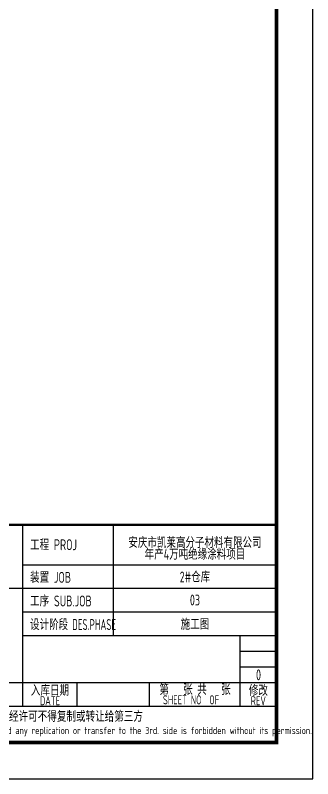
# Model space of a CAD drawing. Extents: x 4682119 to 9193858, y -786075 to -318274.
# Drawn here: x 9185650 to 9193858, y -786075 to -765030 of the extents above; entities that cross this region are included whole.
import ezdxf
from ezdxf.enums import TextEntityAlignment as Align

# ---------------------------------------------------------------- set-up
doc = ezdxf.new("R2010")
doc.units = 0
doc.header["$LTSCALE"] = 1000
doc.header["$MEASUREMENT"] = 0
doc.layers.get('0').update_dxf_attribs({"linetype": 'CONTINUOUS'})
doc.layers.add('AXIS', color=3, linetype='CONTINUOUS')
doc.layers.add('PUB_TITLE', color=4, linetype='CONTINUOUS')
doc.styles.add('AHD', font='sceie.shx', dxfattribs={"width": 0.7, "bigfont": 'sceic.shx'})
doc.styles.add('TSSD_Rein', font='Tssdeng.shx', dxfattribs={"width": 0.7, "bigfont": 'hztxt.shx'})

msp = doc.modelspace()

# ---------------------------------------------------------------- linework, layer by layer
for p, q in [((9185858, -784074.6), (9185858, -779074.6)), ((9188358, -782124.6), (9188358, -779074.6)), ((9192858, -785074.6), (9192858, -779074.6)), ((9185858, -780174.6), (9192858, -780174.6)), ((9174858, -780824.6), (9192858, -780824.6)), ((9185858, -781474.6), (9192858, -781474.6)), ((9185858, -782124.6), (9192858, -782124.6)), ((9191858, -784074.6), (9191858, -782124.6)), ((9191858, -782558), (9192858, -782558)), ((9191858, -782991.3), (9192858, -782991.3)), ((9174858, -783424.6), (9192858, -783424.6)), ((9187358, -784074.6), (9187358, -783424.6)), ((9189358, -784074.6), (9189358, -783424.6)), ((9174858, -784074.6), (9192858, -784074.6)), ((9174858, -785074.6), (9192858, -785074.6))]:
    msp.add_line(p, q)
msp.add_lwpolyline([(9192858, -779074.6, 70, 70, 0), (9174858, -779074.6, 70, 70, 0), (9174858, -785074.6, 0, 0, 0)], format="xyseb")
at = {"layer": 'PUB_TITLE', "color": 4}
msp.add_lwpolyline([(9109758, -786074.6), (9193858, -786074.6), (9193858, -726674.6), (9109758, -726674.6)], close=True, dxfattribs=at)
at = {"layer": 'PUB_TITLE', "color": 4, "const_width": 100}
msp.add_lwpolyline([(9112258, -785074.6), (9192858, -785074.6), (9192858, -727674.6), (9112258, -727674.6)], close=True, dxfattribs=at)

# ---------------------------------------------------------------- texts
at = {"style": 'AHD'}
for s, width, p in [('工程 PROJ', 0.8, (9186058, -779774.6)), ('工程 PROJ', 0.8, (9186058, -779774.6)), ('装置 JOB', 0.8, (9186058, -780674.6)), ('装置 JOB', 0.8, (9186058, -780674.6)), ('工序 SUB.JOB', 0.8, (9186058, -781324.6)), ('工序 SUB.JOB', 0.8, (9186058, -781324.6)), ('设计阶段 DES.PHASE', 0.7, (9186058, -781974.6)), ('设计阶段 DES.PHASE', 0.7, (9186058, -781974.6))]:
    msp.add_text(s, height=300, dxfattribs=dict(at, width=width)).set_placement(p)
at = {"style": 'AHD', "width": 0.8}
for s, height, p in [('入库日期', 300, (9186608, -783624.6)), ('入库日期', 300, (9186608, -783624.6)), ('第   张 共   张', 300, (9190608, -783599.6)), ('修改', 300, (9192358, -783624.6)), ('修改', 300, (9192358, -783624.6)), ('DATE', 250, (9186608, -783924.6)), ('DATE', 250, (9186608, -783924.6)), ('SHEET NO  OF  ', 250, (9190608, -783899.6)), ('SHEET NO  OF  ', 250, (9190608, -783899.6)), ('REV', 250, (9192358, -783924.6)), ('REV', 250, (9192358, -783924.6)), ('本文件专有权属安徽华东化工医药工程有限责任公司所有,未经许可不得复制或转让给第三方', 300, (9183858, -784374.6)), ('本文件专有权属安徽华东化工医药工程有限责任公司所有,未经许可不得复制或转让给第三方', 300, (9183858, -784374.6)), ('The proprietary right of this document belongs to Anhui Huadong Chemical And Medical Engineering  Co.,Ltd.  and any replication or transfer to the 3rd. side is forbidden without its permission. ', 200, (9183858, -784774.6)), ('The proprietary right of this document belongs to Anhui Huadong Chemical And Medical Engineering  Co.,Ltd.  and any replication or transfer to the 3rd. side is forbidden without its permission. ', 200, (9183858, -784774.6))]:
    msp.add_text(s, height=height, dxfattribs=at).set_placement(p, align=Align.MIDDLE)
msp.add_attdef('0', text='0', height=300, dxfattribs=at).set_placement((9192362.1, -783210.7), align=Align.MIDDLE)
msp.add_attdef('0', text='0', height=300, dxfattribs=at).set_placement((9192362.1, -783210.7), align=Align.MIDDLE)
at = {"layer": 'AXIS', "style": 'TSSD_Rein', "width": 0.7}
for s, p in [('安庆市凯莱高分子材料有限公司', (9190608, -779547.1)), ('年产4万吨绝缘涂料项目', (9190608, -779870.1)), ('2#仓库', (9190608, -780499.6)), ('03', (9190608, -781149.6)), ('施工图', (9190608, -781799.6))]:
    msp.add_text(s, height=300, dxfattribs=at).set_placement(p, align=Align.MIDDLE)

doc.saveas('drawing.dxf')
